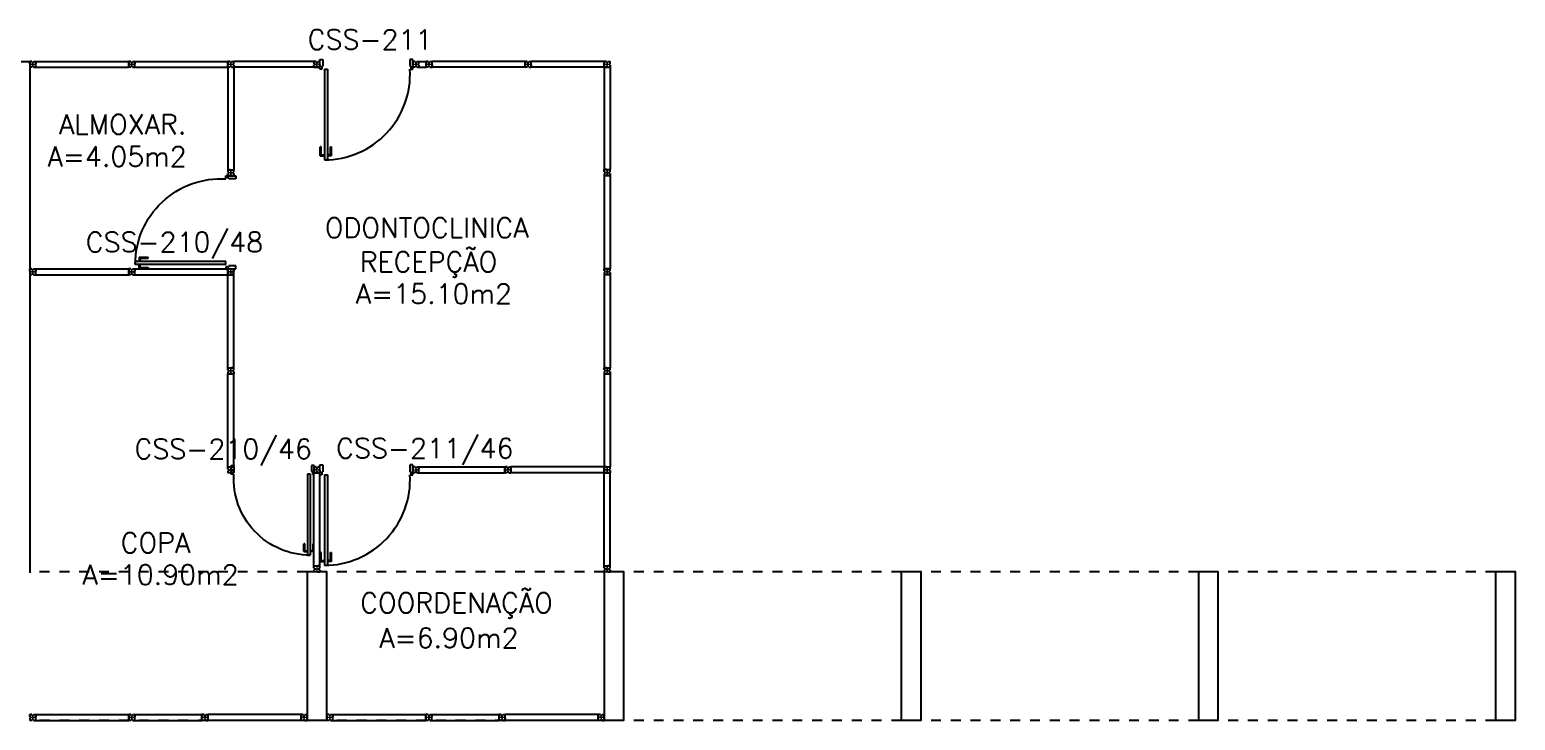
# Model space of a CAD drawing. Extents: x -248 to -11, y 347 to 447.
# Drawn here: x -27.07 to -12.07, y 405.58 to 412.55 of the extents above; entities that cross this region are included whole.
import ezdxf
from ezdxf.enums import TextEntityAlignment as Align

# ---------------------------------------------------------------- set-up
doc = ezdxf.new("R2010")
doc.units = 0
doc.header["$LTSCALE"] = 0.02
doc.header["$MEASUREMENT"] = 0
doc.linetypes.add('HIDDEN2', pattern=[0.1875, 0.125, -0.0625])
doc.layers.get('0').update_dxf_attribs({"linetype": 'CONTINUOUS'})
for name, color, linetype in [('ALV', 2, 'CONTINUOUS'), ('AREA', 2, 'CONTINUOUS'), ('DIV', 2, 'CONTINUOUS'), ('ESTR', 3, 'CONTINUOUS'), ('PROJ', 1, 'HIDDEN2'), ('TEXTO', 2, 'CONTINUOUS'), ('TEXTO-ENDEREÇO', 2, 'CONTINUOUS')]:
    doc.layers.add(name, color=color, linetype=linetype)
doc.styles.add('UNB-100', font='simplex.shx', dxfattribs={"height": 0.2})
doc.styles.add('UNB-100-1', font='simplex.shx', dxfattribs={"height": 0.2})

# ---------------------------------------------------------------- blocks, each defined once
blk = doc.blocks.new('PILAR-SSS')
blk.add_lwpolyline([(0.003, -26.452), (0.003, -27.952), (0.203, -27.952), (0.203, -26.452)], close=True)
blk = doc.blocks.new('DIVMT-SSS')
for p, q in [((-0.03, 0.008), (-0.03, 0.03)), ((-0.006, 0.03), (-0.03, 0.03)), ((-0.03, 0.008), (-0.02, 0.008)), ((-0.02, -0.008), (-0.02, 0.008)), ((-0.006, 0.02), (-0.006, 0.03)), ((0.006, 0.02), (-0.006, 0.02)), ((-0.005, 0), (0.005, 0)), ((0.005, 0), (-0.005, 0)), ((0, 0.005), (0, -0.005)), ((0, -0.005), (0, 0.005)), ((0.006, 0.03), (0.03, 0.03)), ((0.006, 0.02), (0.006, 0.03)), ((0.03, 0.008), (0.02, 0.008)), ((0.02, -0.008), (0.02, 0.008)), ((0.03, 0.008), (0.03, 0.03)), ((-0.03, -0.008), (-0.03, -0.03)), ((-0.03, -0.008), (-0.02, -0.008)), ((-0.03, -0.03), (-0.03, -0.97)), ((-0.03, -0.03), (-0.009, -0.03)), ((0.03, -0.03), (-0.03, -0.03)), ((-0.03, -0.03), (-0.006, -0.03)), ((-0.009, -0.03), (-0.027, -0.03)), ((-0.006, -0.02), (-0.006, -0.03)), ((-0.006, -0.02), (0.006, -0.02)), ((-0.006, -0.02), (-0.006, -0.03)), ((0.006, -0.02), (-0.006, -0.02)), ((0.005, -0.03), (-0.005, -0.03)), ((0.006, -0.02), (0.006, -0.03)), ((0.006, -0.02), (0.006, -0.03)), ((0.03, -0.03), (0.006, -0.03)), ((0.03, -0.008), (0.02, -0.008)), ((0.03, -0.008), (0.03, -0.03)), ((0.03, -0.03), (0.03, -0.97)), ((0.03, -0.97), (-0.03, -0.97)), ((-0.006, -0.98), (-0.006, -0.97)), ((-0.006, -0.98), (0.006, -0.98)), ((0.006, -1.001), (-0.006, -1.001)), ((0.005, -0.97), (-0.005, -0.97)), ((0, -0.994), (0, -1.007)), ((0, -1.02), (0, -1.021)), ((0.006, -0.98), (0.006, -0.97))]:
    blk.add_line(p, q)
blk = doc.blocks.new('PDV2D-SSS')
for p, q in [((-0.148, 0.925), (-0.108, 0.925)), ((-0.148, 0.925), (-0.148, 0.835)), ((-0.138, 0.915), (-0.108, 0.915)), ((-0.138, 0.915), (-0.138, 0.835)), ((-0.106, 0.965), (-0.076, 0.965)), ((-0.106, 0.05), (-0.106, 0.965)), ((-0.076, 0.05), (-0.076, 0.965)), ((-0.034, 0.925), (-0.074, 0.925)), ((-0.044, 0.915), (-0.074, 0.915)), ((-0.044, 0.915), (-0.044, 0.835)), ((-0.034, 0.925), (-0.034, 0.835)), ((-0.138, 0.835), (-0.148, 0.835)), ((-0.044, 0.835), (-0.034, 0.835)), ((-0.95, 0.05), (-0.97, 0.05)), ((-0.97, 0.05), (-0.97, 0.035)), ((-0.97, 0.035), (-0.97, -0.035)), ((-0.95, 0.02), (-0.95, 0.05)), ((-0.95, 0.02), (-0.94, 0.02)), ((-0.94, -0.05), (-0.94, 0.02)), ((-0.076, 0.05), (-0.106, 0.05)), ((-0.051, 0.02), (-0.061, 0.02)), ((-0.061, -0.05), (-0.061, 0.02)), ((-0.051, 0.05), (-0.031, 0.05)), ((-0.051, 0.02), (-0.051, 0.05)), ((-0.031, 0.05), (-0.031, -0.05)), ((-0.97, -0.035), (-0.97, -0.05)), ((-0.97, -0.05), (-0.94, -0.05)), ((-0.031, -0.05), (-0.061, -0.05))]:
    blk.add_line(p, q)
at = {"color": 1}
blk.add_arc((-0.076, 0.1), 0.865, 90, 183.3214, dxfattribs=at)
blk = doc.blocks.new('MTT-SSS')
for p, q in [((-0.008, 0.03), (-0.03, 0.03)), ((-0.03, 0.03), (-0.03, 0.006)), ((-0.0185, 0.006), (-0.03, 0.006)), ((-0.0185, -0.006), (-0.0185, 0.006)), ((-0.008, 0.03), (-0.008, 0.02)), ((-0.008, 0.02), (0.008, 0.02)), ((-0.0051, 0), (0.0051, 0)), ((0, -0.0051), (0, 0.0051)), ((0.008, 0.03), (0.03, 0.03)), ((0.008, 0.03), (0.008, 0.02)), ((0.0205, -0.006), (0.0205, 0.006)), ((0.0205, 0.006), (0.03, 0.006)), ((0.03, 0.006), (0.03, 0.03)), ((-0.03, -0.03), (-0.03, -0.006)), ((-0.0185, -0.006), (-0.03, -0.006)), ((-0.008, -0.03), (-0.03, -0.03)), ((-0.008, -0.02), (0.008, -0.02)), ((-0.008, -0.03), (-0.008, -0.02)), ((0.008, -0.03), (0.008, -0.02)), ((0.008, -0.03), (0.03, -0.03)), ((0.0205, -0.006), (0.03, -0.006)), ((0.03, -0.006), (0.03, -0.03))]:
    blk.add_line(p, q)

msp = doc.modelspace()

# ---------------------------------------------------------------- linework, layer by layer
at = {"layer": 'ALV'}
for p, q in [((-37.34, 412.235), (-27.066, 412.235)), ((-27.066, 412.235), (-27.066, 407.068))]:
    msp.add_line(p, q, dxfattribs=at)
at = {"layer": 'DIV'}
for p, q in [((-24.196, 412.235), (-25.006, 412.235)), ((-23.197, 412.235), (-23.197, 412.214)), ((-23.197, 412.175), (-23.197, 412.235)), ((-23.175, 412.235), (-23.197, 412.235)), ((-23.197, 412.235), (-23.197, 412.211)), ((-23.197, 412.214), (-23.197, 412.232)), ((-23.187, 412.211), (-23.197, 412.211)), ((-23.187, 412.211), (-23.197, 412.211)), ((-23.197, 412.2), (-23.197, 412.21)), ((-23.187, 412.211), (-23.187, 412.199)), ((-23.187, 412.199), (-23.187, 412.211)), ((-23.175, 412.235), (-23.175, 412.225)), ((-23.175, 412.225), (-23.159, 412.225)), ((-23.161, 412.205), (-23.172, 412.205)), ((-23.172, 412.205), (-23.161, 412.205)), ((-23.167, 412.21), (-23.167, 412.2)), ((-23.167, 412.2), (-23.167, 412.21)), ((-23.159, 412.235), (-23.137, 412.235)), ((-23.159, 412.235), (-23.159, 412.225)), ((-23.146, 412.211), (-23.137, 412.211)), ((-23.146, 412.199), (-23.146, 412.211)), ((-23.137, 412.211), (-23.137, 412.235)), ((-23.137, 412.235), (-23.064, 412.235)), ((-23.064, 412.235), (-23.064, 412.214)), ((-23.064, 412.175), (-23.064, 412.235)), ((-23.042, 412.235), (-23.064, 412.235)), ((-23.064, 412.235), (-23.064, 412.211)), ((-23.064, 412.214), (-23.064, 412.232)), ((-23.054, 412.211), (-23.064, 412.211)), ((-23.054, 412.211), (-23.064, 412.211)), ((-23.064, 412.2), (-23.064, 412.21)), ((-23.054, 412.211), (-23.054, 412.199)), ((-23.054, 412.199), (-23.054, 412.211)), ((-23.042, 412.235), (-23.042, 412.225)), ((-23.042, 412.225), (-23.026, 412.225)), ((-23.029, 412.205), (-23.039, 412.205)), ((-23.039, 412.205), (-23.029, 412.205)), ((-23.034, 412.21), (-23.034, 412.2)), ((-23.034, 412.2), (-23.034, 412.21)), ((-23.026, 412.235), (-23.004, 412.235)), ((-23.026, 412.235), (-23.026, 412.225)), ((-23.013, 412.211), (-23.004, 412.211)), ((-23.013, 412.199), (-23.013, 412.211)), ((-23.004, 412.211), (-23.004, 412.235)), ((-22.054, 412.205), (-22.055, 412.205)), ((-22.028, 412.205), (-22.041, 412.205)), ((-22.035, 412.198), (-22.035, 412.211)), ((-22.013, 412.211), (-22.004, 412.211)), ((-22.013, 412.211), (-22.013, 412.199)), ((-21.266, 412.235), (-22.004, 412.235)), ((-22.004, 412.175), (-22.004, 412.235)), ((-22.004, 412.2), (-22.004, 412.21)), ((-21.266, 412.175), (-21.266, 412.235)), ((-25.066, 412.175), (-25.066, 411.14)), ((-25.006, 412.175), (-25.006, 411.14)), ((-24.196, 412.175), (-25.006, 412.175)), ((-24.196, 412.175), (-24.136, 412.175)), ((-23.187, 412.199), (-23.197, 412.199)), ((-23.197, 412.175), (-23.197, 412.199)), ((-23.187, 412.199), (-23.197, 412.199)), ((-23.175, 412.175), (-23.197, 412.175)), ((-23.175, 412.175), (-23.175, 412.185)), ((-23.175, 412.185), (-23.159, 412.185)), ((-23.159, 412.175), (-23.159, 412.185)), ((-23.159, 412.175), (-23.137, 412.175)), ((-23.146, 412.199), (-23.137, 412.199)), ((-23.137, 412.199), (-23.137, 412.175)), ((-23.137, 412.175), (-23.064, 412.175)), ((-23.054, 412.199), (-23.064, 412.199)), ((-23.064, 412.175), (-23.064, 412.199)), ((-23.054, 412.199), (-23.064, 412.199)), ((-23.042, 412.175), (-23.064, 412.175)), ((-23.042, 412.175), (-23.042, 412.185)), ((-23.042, 412.185), (-23.026, 412.185)), ((-23.026, 412.175), (-23.026, 412.185)), ((-23.026, 412.175), (-23.004, 412.175)), ((-23.013, 412.199), (-23.004, 412.199)), ((-23.004, 412.199), (-23.004, 412.175)), ((-22.013, 412.199), (-22.004, 412.199)), ((-21.266, 412.175), (-22.004, 412.175)), ((-21.266, 412.175), (-21.206, 412.175)), ((-21.266, 412.175), (-21.266, 411.143)), ((-21.206, 412.175), (-21.206, 411.143)), ((-25.066, 411.14), (-25.006, 411.14)), ((-25.043, 411.109), (-25.03, 411.109)), ((-25.042, 411.13), (-25.042, 411.14)), ((-25.03, 411.13), (-25.042, 411.13)), ((-25.041, 411.14), (-25.031, 411.14)), ((-25.036, 411.116), (-25.036, 411.103)), ((-25.036, 411.09), (-25.036, 411.089)), ((-25.03, 411.13), (-25.03, 411.14)), ((-21.266, 411.143), (-21.206, 411.143)), ((-21.243, 411.112), (-21.23, 411.112)), ((-21.242, 411.133), (-21.242, 411.143)), ((-21.23, 411.133), (-21.242, 411.133)), ((-21.241, 411.143), (-21.231, 411.143)), ((-21.236, 411.119), (-21.236, 411.105)), ((-21.236, 411.093), (-21.236, 411.092)), ((-21.23, 411.133), (-21.23, 411.143)), ((-25.005, 410.079), (-25.005, 410.139)), ((-23.196, 408.114), (-23.196, 408.138)), ((-23.174, 408.138), (-23.196, 408.138)), ((-23.187, 408.114), (-23.196, 408.114)), ((-23.187, 408.102), (-23.196, 408.102)), ((-23.196, 408.102), (-23.196, 408.078)), ((-23.174, 408.078), (-23.196, 408.078)), ((-23.187, 408.102), (-23.187, 408.114)), ((-23.174, 408.138), (-23.174, 408.128)), ((-23.158, 408.128), (-23.174, 408.128)), ((-23.158, 408.088), (-23.174, 408.088)), ((-23.174, 408.078), (-23.174, 408.088)), ((-23.161, 408.108), (-23.172, 408.108)), ((-23.172, 408.108), (-23.161, 408.108)), ((-23.166, 408.103), (-23.166, 408.113)), ((-23.166, 408.113), (-23.166, 408.103)), ((-23.158, 408.138), (-23.158, 408.128)), ((-23.158, 408.138), (-23.136, 408.138)), ((-23.158, 408.078), (-23.158, 408.088)), ((-23.158, 408.078), (-23.136, 408.078)), ((-23.146, 408.102), (-23.146, 408.114)), ((-23.146, 408.114), (-23.136, 408.114)), ((-23.146, 408.114), (-23.146, 408.102)), ((-23.146, 408.114), (-23.136, 408.114)), ((-23.146, 408.102), (-23.136, 408.102)), ((-23.146, 408.102), (-23.136, 408.102)), ((-23.136, 408.138), (-22.268, 408.138)), ((-23.136, 408.138), (-23.136, 408.114)), ((-23.136, 408.078), (-23.136, 408.138)), ((-23.136, 408.138), (-23.136, 408.117)), ((-23.136, 408.117), (-23.136, 408.135)), ((-23.136, 408.103), (-23.136, 408.113)), ((-23.136, 408.078), (-23.136, 408.102)), ((-23.136, 408.078), (-22.268, 408.078)), ((-22.268, 408.078), (-22.268, 408.138)), ((-26.066, 405.613), (-26.066, 405.637)), ((-26.044, 405.637), (-26.066, 405.637)), ((-26.057, 405.613), (-26.066, 405.613)), ((-26.057, 405.601), (-26.066, 405.601)), ((-26.066, 405.601), (-26.066, 405.577)), ((-26.057, 405.601), (-26.057, 405.613)), ((-26.044, 405.637), (-26.044, 405.627)), ((-26.028, 405.627), (-26.044, 405.627)), ((-26.031, 405.607), (-26.042, 405.607)), ((-26.042, 405.607), (-26.031, 405.607)), ((-26.036, 405.602), (-26.036, 405.613)), ((-26.036, 405.613), (-26.036, 405.602)), ((-26.028, 405.637), (-26.028, 405.627)), ((-26.028, 405.637), (-26.006, 405.637)), ((-26.016, 405.601), (-26.016, 405.613)), ((-26.016, 405.613), (-26.006, 405.613)), ((-26.016, 405.613), (-26.016, 405.601)), ((-26.016, 405.613), (-26.006, 405.613)), ((-26.016, 405.601), (-26.006, 405.601)), ((-26.016, 405.601), (-26.006, 405.601)), ((-26.006, 405.637), (-25.328, 405.637)), ((-26.006, 405.637), (-26.006, 405.613)), ((-26.006, 405.577), (-26.006, 405.637)), ((-26.006, 405.637), (-26.006, 405.616)), ((-26.006, 405.616), (-26.006, 405.634)), ((-26.006, 405.602), (-26.006, 405.612)), ((-26.006, 405.577), (-26.006, 405.601)), ((-25.328, 405.577), (-25.328, 405.637)), ((-23.044, 405.637), (-23.066, 405.637)), ((-23.066, 405.613), (-23.066, 405.637)), ((-23.057, 405.613), (-23.066, 405.613)), ((-23.066, 405.601), (-23.066, 405.577)), ((-23.057, 405.601), (-23.066, 405.601)), ((-23.057, 405.601), (-23.057, 405.613)), ((-23.044, 405.637), (-23.044, 405.627)), ((-23.028, 405.627), (-23.044, 405.627)), ((-23.042, 405.607), (-23.031, 405.607)), ((-23.031, 405.607), (-23.042, 405.607)), ((-23.036, 405.613), (-23.036, 405.602)), ((-23.036, 405.602), (-23.036, 405.613)), ((-23.028, 405.637), (-23.006, 405.637)), ((-23.028, 405.637), (-23.028, 405.627)), ((-23.016, 405.613), (-23.006, 405.613)), ((-23.016, 405.613), (-23.016, 405.601)), ((-23.016, 405.613), (-23.006, 405.613)), ((-23.016, 405.601), (-23.016, 405.613)), ((-23.016, 405.601), (-23.006, 405.601)), ((-23.016, 405.601), (-23.006, 405.601)), ((-23.006, 405.637), (-22.328, 405.637)), ((-23.006, 405.637), (-23.006, 405.616)), ((-23.006, 405.577), (-23.006, 405.637)), ((-23.006, 405.637), (-23.006, 405.613)), ((-23.006, 405.616), (-23.006, 405.634)), ((-23.006, 405.602), (-23.006, 405.612)), ((-23.006, 405.577), (-23.006, 405.601)), ((-22.328, 405.577), (-22.328, 405.637)), ((-26.044, 405.577), (-26.066, 405.577)), ((-26.028, 405.587), (-26.044, 405.587)), ((-26.044, 405.577), (-26.044, 405.587)), ((-26.028, 405.577), (-26.028, 405.587)), ((-26.028, 405.577), (-26.006, 405.577)), ((-26.006, 405.577), (-25.328, 405.577)), ((-23.044, 405.577), (-23.066, 405.577)), ((-23.044, 405.577), (-23.044, 405.587)), ((-23.028, 405.587), (-23.044, 405.587)), ((-23.028, 405.577), (-23.028, 405.587)), ((-23.028, 405.577), (-23.006, 405.577)), ((-23.006, 405.577), (-22.328, 405.577))]:
    msp.add_line(p, q, dxfattribs=at)
at = {"layer": 'PROJ'}
for p, q in [((-24.266, 407.077), (-27.066, 407.077)), ((-21.266, 407.077), (-24.066, 407.077)), ((-18.266, 407.077), (-21.066, 407.077)), ((-15.266, 407.077), (-18.066, 407.077)), ((-12.266, 407.077), (-15.066, 407.077)), ((-24.266, 405.577), (-27.066, 405.577)), ((-21.266, 405.577), (-24.066, 405.577)), ((-18.266, 405.577), (-21.066, 405.577)), ((-15.266, 405.577), (-18.066, 405.577)), ((-12.266, 405.577), (-15.066, 405.577))]:
    msp.add_line(p, q, dxfattribs=at)

# ---------------------------------------------------------------- block references
at = {"layer": 'DIV', "xscale": -1}
for name, p, rotation in [('DIVMT-SSS', (-27.036, 412.205), 90.00000004700625), ('DIVMT-SSS', (-26.036, 412.205), 90.00000004700625), ('PDV2D-SSS', (-25.036, 410.108), 90.00000007050937), ('DIVMT-SSS', (-21.236, 411.111), 7.05093583519556e-08), ('DIVMT-SSS', (-27.036, 410.109), 90.00000004700625), ('DIVMT-SSS', (-26.036, 410.109), 90.00000004700625), ('DIVMT-SSS', (-21.236, 410.11), 7.05093583519556e-08), ('DIVMT-SSS', (-21.236, 409.109), 7.05093583519556e-08), ('DIVMT-SSS', (-27.036, 405.607), 90.00000004700625), ('DIVMT-SSS', (-24.036, 405.607), 90.00000004700625)]:
    msp.add_blockref(name, p, dxfattribs=dict(at, rotation=rotation))
at = {"layer": 'DIV'}
for p in [(-25.036, 412.205), (-24.166, 412.205), (-21.236, 412.205), (-25.036, 411.109), (-24.166, 408.108), (-22.237, 408.108), (-25.297, 405.607), (-22.297, 405.607)]:
    msp.add_blockref('MTT-SSS', p, dxfattribs=at)
for name, p, rotation in [('PDV2D-SSS', (-24.167, 412.205), 179.9999999529938), ('DIVMT-SSS', (-22.034, 412.205), 269.9999999529937), ('DIVMT-SSS', (-25.036, 409.108), 179.9999999294906), ('DIVMT-SSS', (-25.036, 408.107), 179.9999999294906), ('PDV2D-SSS', (-24.167, 408.108), 179.9999999529938), ('DIVMT-SSS', (-24.166, 407.107), 179.9999999294906), ('DIVMT-SSS', (-21.236, 408.108), 269.9999999529937), ('DIVMT-SSS', (-21.236, 407.107), 179.9999999294906), ('DIVMT-SSS', (-24.296, 405.607), 269.9999999529937), ('DIVMT-SSS', (-21.296, 405.607), 269.9999999529937)]:
    msp.add_blockref(name, p, dxfattribs=dict(at, rotation=rotation))
at = {"layer": 'DIV', "xscale": -1}
msp.add_blockref('MTT-SSS', (-25.036, 410.109), dxfattribs=at)
at = {"layer": 'DIV', "xscale": -0.8936311378182822, "yscale": 0.8936311378182822, "zscale": 0.8936311378182823, "rotation": 180.0000000470061}
msp.add_blockref('PDV2D-SSS', (-24.166, 408.108), dxfattribs=at)
at = {"layer": 'ESTR'}
for p in [(-24.269, 433.53), (-21.269, 433.53), (-18.269, 433.53), (-15.269, 433.53), (-12.269, 433.53)]:
    msp.add_blockref('PILAR-SSS', p, dxfattribs=at)

# ---------------------------------------------------------------- texts
at = {"layer": 'AREA', "style": 'UNB-100'}
for s, p in [('A=4.05m2', (-26.887, 411.174)), ('A=15.10m2', (-23.774, 409.787)), ('A=10.90m2', (-26.534, 406.948)), ('A=6.90m2', (-23.537, 406.31))]:
    msp.add_text(s, height=0.2, dxfattribs=at).set_placement(p)
at = {"layer": 'TEXTO', "style": 'UNB-100'}
for s, p in [('ALMOXAR.', (-26.771, 411.499)), ('ODONTOCLINICA', (-24.087, 410.454)), ('RECEPÇÃO', (-23.734, 410.109)), ('COPA', (-26.148, 407.271)), ('COORDENAÇÃO', (-23.73, 406.664))]:
    msp.add_text(s, height=0.2, dxfattribs=at).set_placement(p)
at = {"layer": 'TEXTO-ENDEREÇO', "style": 'UNB-100-1'}
for s, p in [('CSS-211', (-23.63, 412.355)), ('CSS-210/48', (-25.605, 410.309)), ('CSS-210/46', (-25.113, 408.219)), ('CSS-211/46', (-23.077, 408.226))]:
    msp.add_text(s, height=0.2, rotation=360, dxfattribs=at).set_placement(p, align=Align.CENTER)

doc.saveas('drawing.dxf')
